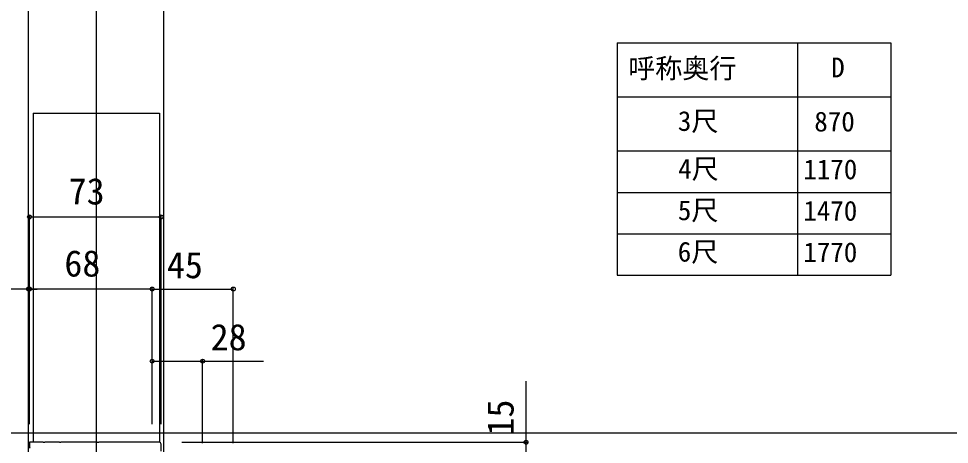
# Model space of a CAD drawing. Units: millimetres, scale not verified. Extents: x -875 to 875, y -1304 to 1296.
# Drawn here: x -507 to 9, y 527 to 764 of the extents above; entities that cross this region are included whole.
import ezdxf
from ezdxf.enums import TextEntityAlignment as Align

# ---------------------------------------------------------------- set-up
doc = ezdxf.new("R2010")
doc.units = ezdxf.units.MM
doc.header["$LTSCALE"] = 8
for name, color, linetype in [('0-1_USER1', 3, 'Continuous'), ('0-2_YKK_11', 7, 'Continuous'), ('0-4_YKK_12', 2, 'Continuous'), ('0-6_YKK_D', 6, 'Continuous')]:
    doc.layers.add(name, color=color, linetype=linetype)
doc.styles.add('ＭＳ ゴシック', font='')
doc.styles.get('ＭＳ ゴシック').set_extended_font_data('MS Gothic')

msp = doc.modelspace()

# ---------------------------------------------------------------- linework, layer by layer
at = {"layer": '0-1_USER1'}
for p, q in [((-174.846, 750.181), (-23.105, 750.181)), ((-174.846, 750.181), (-174.846, 621.181)), ((-74.846, 750.181), (-74.846, 621.181)), ((-23.105, 750.181), (-23.105, 621.181)), ((-174.846, 720.181), (-23.105, 720.181)), ((-174.846, 690.181), (-23.105, 690.181)), ((-174.846, 667.181), (-23.105, 667.181)), ((-174.846, 644.181), (-23.105, 644.181)), ((-174.846, 621.181), (-23.105, 621.181))]:
    msp.add_line(p, q, dxfattribs=at)
at = {"layer": '0-2_YKK_11'}
for points in [[(-428.57, 528.58), (-462.112, 528.58), (-462.295, 528.46), (-462.845, 528.46), (-463.029, 528.58), (-483.112, 528.58), (-483.295, 528.46), (-483.845, 528.46), (-484.029, 528.58), (-492.112, 528.58), (-492.295, 528.46), (-492.845, 528.46), (-493.029, 528.58), (-500.57, 528.58), (-500.57, 525.58), (-500.27, 525.28)], [(-427.57, 523.58), (-427.57, 527.58)]]:
    msp.add_lwpolyline(points, dxfattribs=at)
msp.add_arc((-428.57, 527.58), 1, 0.00001, 89.99999, dxfattribs=at)
at = {"layer": '0-4_YKK_12'}
for p, q in [((-463.57, 915.58), (-463.57, 151.08)), ((-498.57, 711.08), (-428.57, 711.08)), ((-498.57, 711.08), (-498.57, 528.58)), ((-428.57, 711.08), (-428.57, 528.58)), ((406.43, 533.58), (-763.693, 533.58))]:
    msp.add_line(p, q, dxfattribs=at)
for points in [[(-501.07, 151.08), (-501.07, 896.58), (-501.07, 898.58), (-426.07, 898.58)], [(-426.07, 510.057), (-426.07, 896.58), (-426.07, 898.58)]]:
    msp.add_lwpolyline(points, dxfattribs=at)
at = {"layer": '0-6_YKK_D'}
for p, q in [((-500.57, 538.58), (-500.57, 654.58)), ((-500.57, 653.58), (-427.57, 653.58)), ((-427.57, 538.58), (-427.57, 654.58)), ((-501.07, 538.579), (-501.07, 614.58)), ((-500.57, 538.58), (-500.57, 614.58)), ((-500.57, 538.58), (-500.57, 614.58)), ((-432.57, 538.58), (-432.57, 614.58)), ((-387.57, 528.08), (-387.57, 614.58)), ((-501.07, 613.58), (-545.37, 613.58)), ((-500.57, 613.58), (-501.07, 613.58)), ((-432.57, 613.58), (-500.57, 613.58)), ((-500.57, 613.58), (-496.27, 613.58)), ((-432.57, 613.58), (-387.57, 613.58)), ((-404.57, 528.08), (-404.57, 574.58)), ((-416.07, 528.58), (-224.27, 528.58))]:
    msp.add_line(p, q, dxfattribs=at)
for points in [[(-432.57, 573.58), (-404.57, 573.58), (-370.82, 573.58)], [(-225.27, 513.58), (-225.27, 528.58), (-225.27, 562.425)]]:
    msp.add_lwpolyline(points, dxfattribs=at)
for centre in [(-500.57, 653.58), (-427.57, 653.58), (-501.07, 613.58), (-500.57, 613.58), (-500.57, 613.58), (-432.57, 613.58), (-432.57, 613.58), (-387.57, 613.58), (-432.57, 573.58), (-404.57, 573.58), (-225.27, 528.58)]:
    msp.add_circle(centre, 1.075, dxfattribs=at)

# ---------------------------------------------------------------- texts
at = {"layer": '0-1_USER1', "style": 'ＭＳ ゴシック'}
for s, p in [('呼称奥行', (-168.653, 727.213)), ('D', (-56.092, 727.681)), ('3尺', (-141.124, 697.98)), ('870', (-65.467, 697.681)), ('4尺', (-140.954, 671.48)), ('1170', (-71.561, 671.181)), ('5尺', (-141.124, 648.48)), ('1470', (-71.561, 648.181)), ('6尺', (-141.167, 625.48)), ('1770', (-71.561, 625.181))]:
    msp.add_text(s, height=11, dxfattribs=at).set_placement(p, align=Align.BOTTOM_LEFT)
at = {"layer": '0-6_YKK_D', "style": 'ＭＳ ゴシック'}
for s, p in [('73', (-478.843, 656.08)), ('68', (-481.229, 616.08)), ('45', (-424.389, 615.18)), ('28', (-400.148, 575.18))]:
    msp.add_text(s, height=14.66, dxfattribs=at).set_placement(p, align=Align.BOTTOM_LEFT)
msp.add_text('15', height=14.66, rotation=90, dxfattribs=at).set_placement((-227.77, 532.311), align=Align.BOTTOM_LEFT)

doc.saveas('drawing.dxf')
